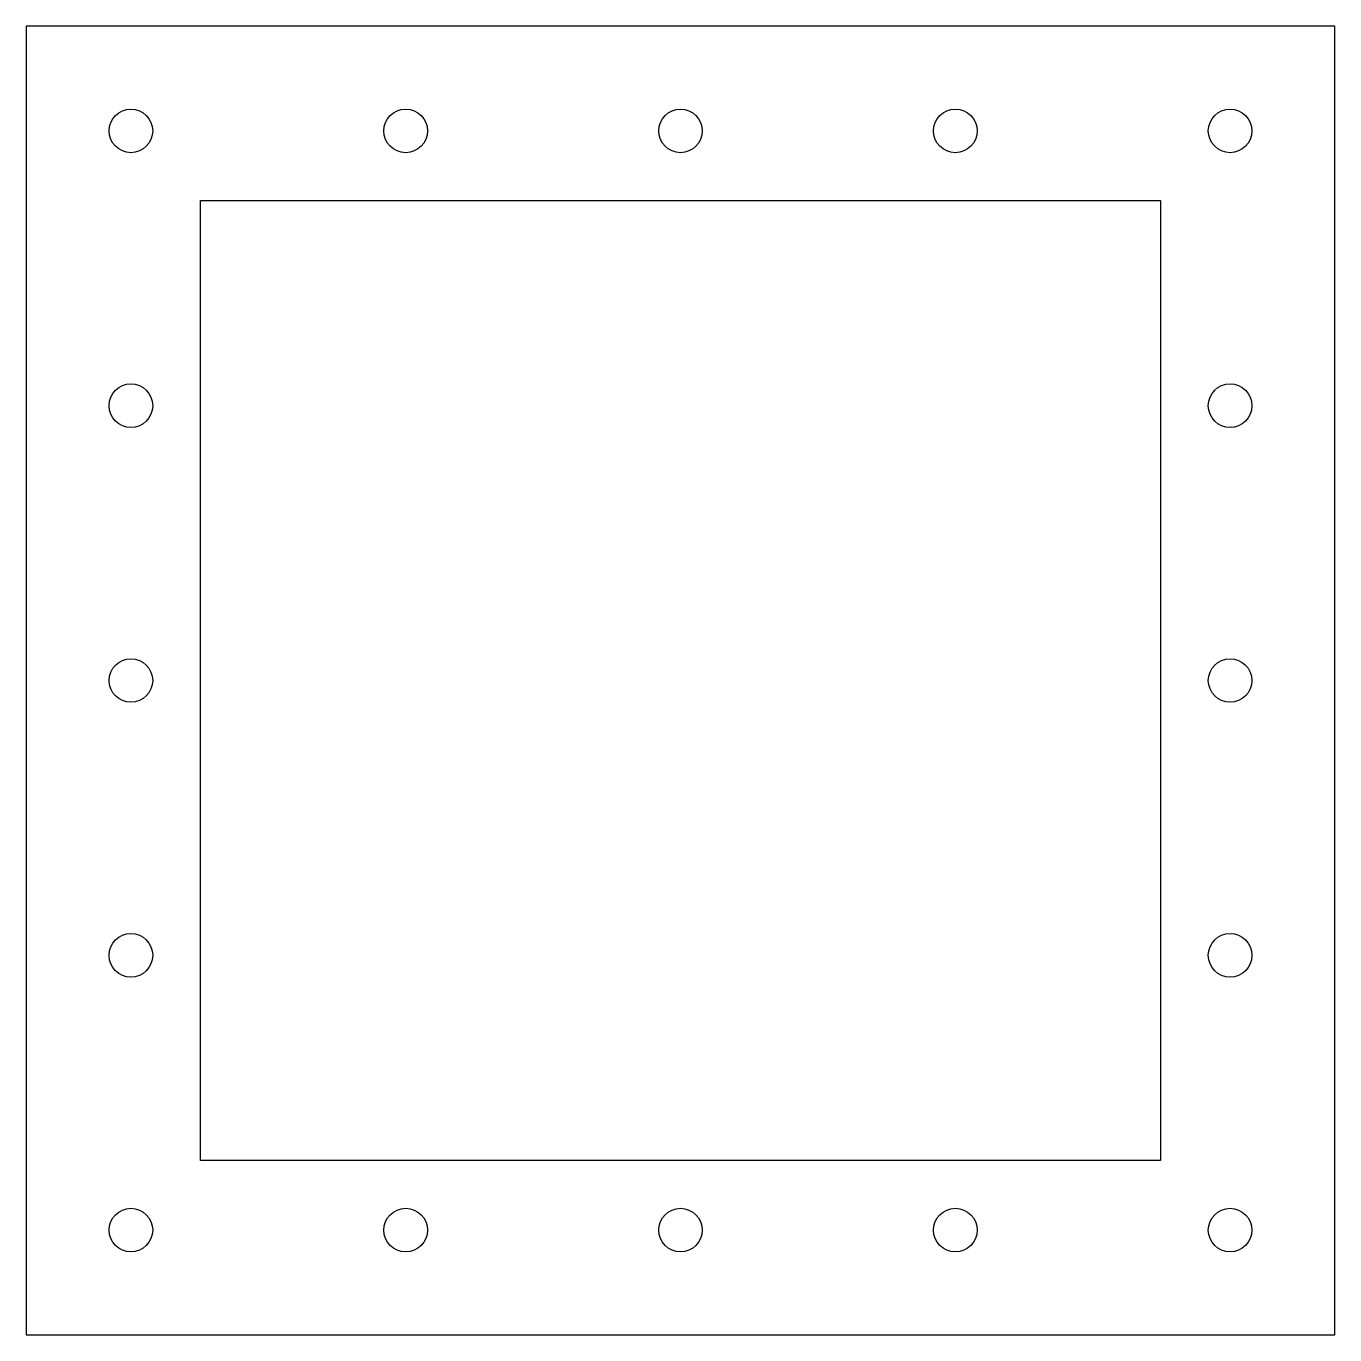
# Model space of a CAD drawing. Header units: millimetres. Extents: x -75 to 75, y -75 to 75.
import ezdxf

# ---------------------------------------------------------------- set-up
doc = ezdxf.new("R2010")
doc.units = ezdxf.units.MM
doc.layers.get('0').update_dxf_attribs({"linetype": 'CONTINUOUS'})

msp = doc.modelspace()

# ---------------------------------------------------------------- linework, layer by layer
for points in [[(75, 75), (-75, 75), (-75, -75), (75, -75)], [(55, -55), (-55, -55), (-55, 55), (55, 55)]]:
    msp.add_lwpolyline(points, close=True)
for centre in [(-63, 63), (-31.5, 63), (0, 63), (31.5, 63), (63, 63), (-63, 31.5), (63, 31.5), (-63, 0), (63, 0), (-63, -31.5), (63, -31.5), (-63, -63), (-31.5, -63), (0, -63), (31.5, -63), (63, -63)]:
    msp.add_circle(centre, 2.5)

doc.saveas('drawing.dxf')
